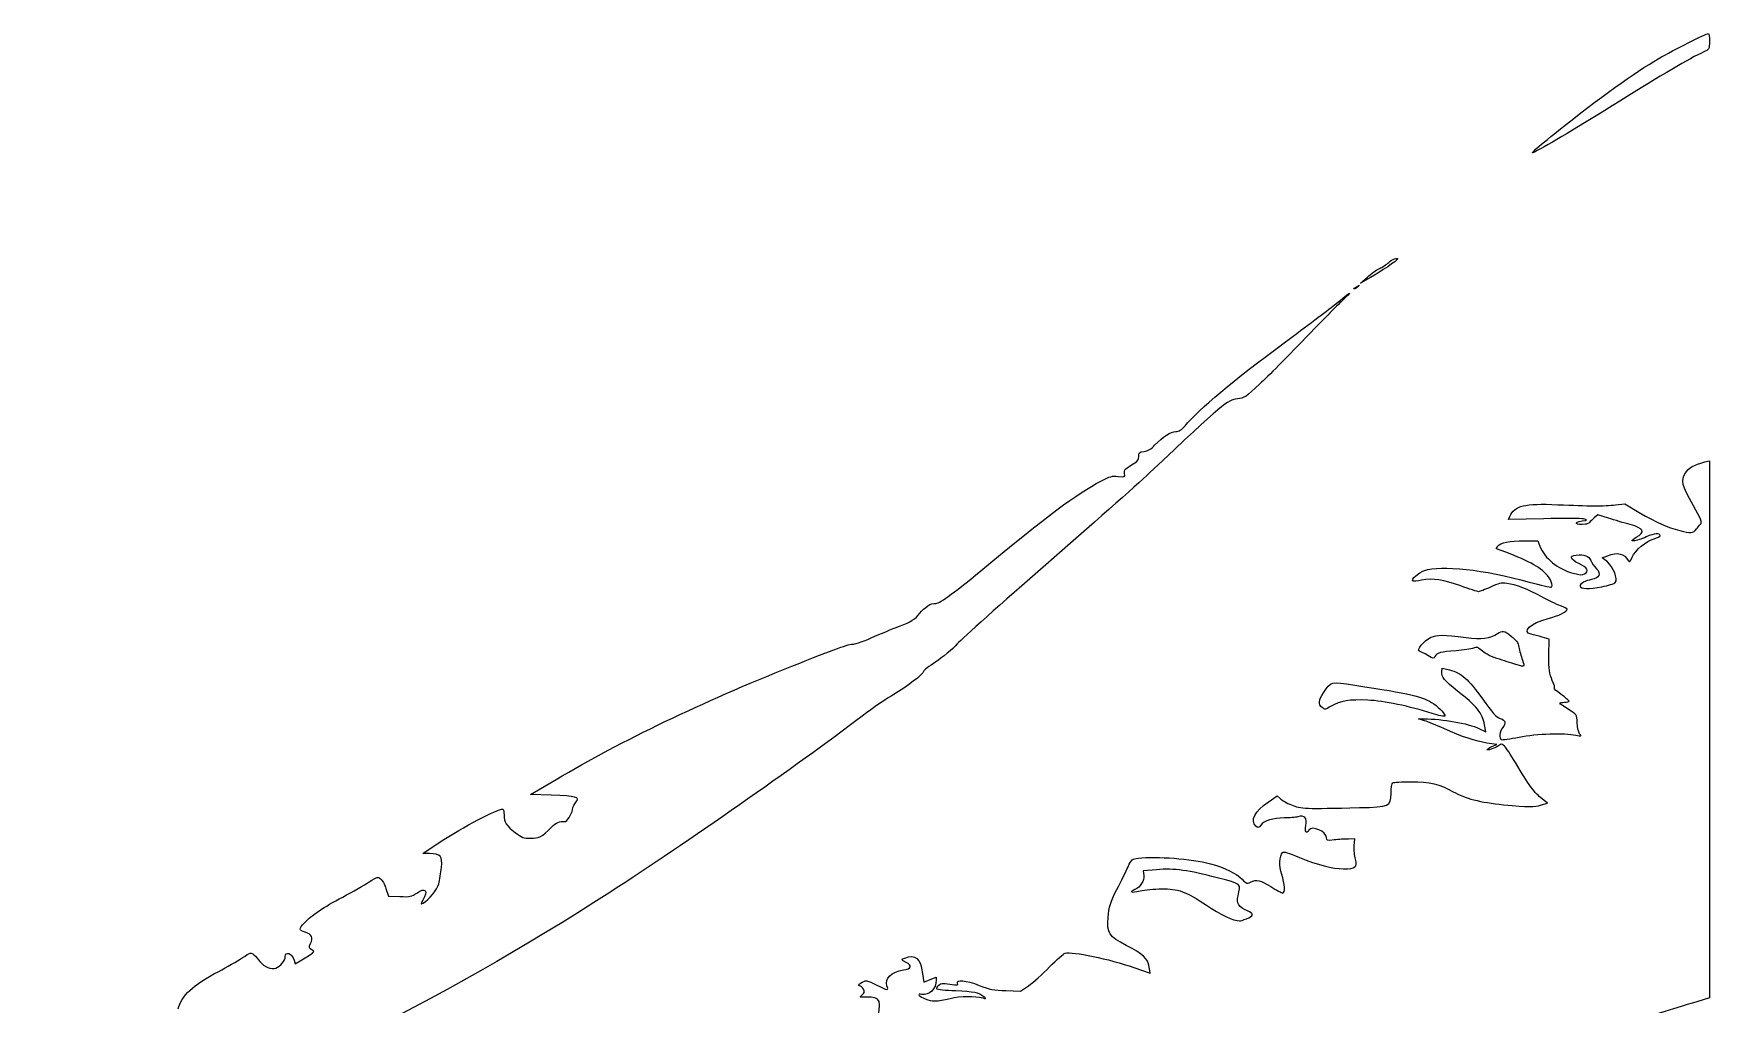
# Model space of a CAD drawing. Extents: x 0 to 500, y 0 to 193.
# Drawn here: x 399.1 to 500, y 59 to 117.5 of the extents above; entities that cross this region are included whole.
import ezdxf

# ---------------------------------------------------------------- set-up
doc = ezdxf.new("R2010")
doc.units = 0
doc.layers.add('Layer_1', color=7, linetype='CONTINUOUS')

msp = doc.modelspace()

# ---------------------------------------------------------------- linework, layer by layer
at = {"layer": 'Layer_1', "color": 7}
for points in [[(490.943996, 111.689053)], [(478.599503, 102.149293)], [(488.423923, 79.499223)], [(483.319623, 76.570913)], [(472.130203, 64.205303)]]:
    msp.add_lwpolyline(points, close=True, dxfattribs=at)
for points in [[(479.595323, 102.807113), (478.999423, 102.465973), (479.416413, 102.846933)], [(499.731036, 91.709353), (500.006206, 91.782253), (500.005206, 75.613103), (500.004206, 59.443953), (499.296356, 59.233123)], [(494.354056, 89.126223), (494.903866, 89.183823), (495.781056, 88.672683)], [(490.032143, 88.296983), (487.906613, 88.242583), (487.989813, 88.425973)], [(493.930226, 88.323513), (493.287826, 88.530163), (493.075136, 88.347003)], [(488.876773, 86.963613), (489.679433, 86.963613), (489.802413, 86.638273)], [(493.859336, 85.688663), (493.549086, 85.935093), (493.877656, 86.066593)], [(490.338713, 80.043233), (490.347713, 81.045693), (489.935473, 81.167893)], [(483.891203, 79.077423), (483.925103, 79.295693), (484.356063, 79.191763)], [(482.854953, 76.133053), (482.498113, 76.241213), (482.827423, 76.242213)], [(486.131963, 75.662243), (486.536693, 75.470703), (486.465293, 75.894113)], [(486.906503, 74.574703), (487.198563, 74.698273), (486.612053, 74.785973)], [(430.314023, 71.654583), (429.040823, 71.692883), (430.577593, 72.599913)], [(473.445313, 71.235403), (473.991913, 71.610853), (474.161163, 71.442343)], [(489.886603, 71.061363), (490.249843, 71.169653), (489.842363, 71.507663)], [(422.968203, 68.136383), (422.564413, 68.140383), (423.552333, 68.791533)], [(478.624283, 68.592103), (478.656183, 69.013123), (478.271993, 69.011123)], [(466.715433, 67.163553), (465.921463, 67.099053), (465.956363, 66.818453)], [(420.338053, 66.026313), (420.483293, 65.568493), (421.170363, 65.545593)], [(414.812543, 61.710623), (414.880843, 61.489783), (415.483723, 61.861323)], [(452.643503, 60.915883), (452.722403, 60.397013), (453.093483, 60.549693), (453.464553, 60.702373), (453.463553, 60.532723)], [(465.361323, 61.270913), (466.336443, 60.927433), (466.283443, 61.311823)], [(457.660243, 59.880223), (458.530393, 59.845123), (459.022563, 60.180643)]]:
    msp.add_lwpolyline(points, dxfattribs=at)
for points in [[(496.924046, 115.985783), (497.874446, 116.541103), (499.789856, 117.506803), (499.940896, 117.506803)], [(500.003196, 117.028373), (500.002196, 116.569643), (499.986596, 116.543063), (499.632076, 116.382973)], [(499.940896, 117.506803), (499.975896, 117.506803), (500.003996, 117.291513), (500.003196, 117.028373)], [(499.632076, 116.382973), (498.878166, 116.042553), (496.990006, 114.936773), (494.607306, 113.440303)], [(490.944016, 111.689053), (493.339176, 113.596203), (495.536766, 115.175203), (496.924046, 115.985783)], [(494.607306, 113.440303), (492.111076, 111.872533), (490.353553, 110.823263), (489.466923, 110.371423)], [(489.466923, 110.371423), (489.112713, 110.190903), (489.530223, 110.563313), (490.943996, 111.689053)], [(481.234023, 103.923793), (481.234023, 103.859293), (480.187633, 103.146193), (479.595323, 102.807113)], [(480.697683, 103.723343), (480.906033, 103.919873), (481.234023, 104.042453), (481.234023, 103.923793)], [(479.416413, 102.846933), (479.645753, 103.056463), (479.971983, 103.286673), (480.141383, 103.358503)], [(480.141383, 103.358503), (480.310763, 103.430303), (480.561103, 103.594523), (480.697683, 103.723343)], [(477.425653, 101.164383), (478.535993, 102.052533), (478.596583, 102.081343), (477.837613, 101.360193)], [(478.833053, 102.254353), (478.689653, 102.126843), (478.599503, 102.086283), (478.599503, 102.149293)], [(478.599563, 102.149293), (478.599563, 102.165193), (478.685963, 102.225493), (478.791653, 102.283253)], [(478.791653, 102.283253), (478.965763, 102.378453), (478.969643, 102.375753), (478.833053, 102.254353)], [(474.486093, 98.944453), (475.681783, 99.828593), (477.004583, 100.827563), (477.425653, 101.164383)], [(477.837613, 101.360193), (477.463553, 101.004763), (476.412363, 99.936903), (475.501623, 98.987163)], [(468.437753, 93.886893), (469.317943, 94.934303), (471.267403, 96.564413), (474.486093, 98.944453)], [(475.501623, 98.987163), (474.590893, 98.037423), (473.439603, 96.877873), (472.943213, 96.410373)], [(472.943213, 96.410373), (472.106033, 95.621943), (472.008643, 95.556803), (471.598533, 95.511073)], [(471.598533, 95.511073), (470.974513, 95.441473), (470.798613, 95.293533), (466.307203, 91.059873)], [(467.877753, 93.547723), (468.086933, 93.547723), (468.220913, 93.628823), (468.437753, 93.886893)], [(466.608303, 92.714993), (467.104153, 93.238183), (467.576013, 93.547723), (467.877753, 93.547723)], [(465.412853, 91.652373), (465.570273, 91.741173), (465.648883, 91.871883), (465.648883, 92.044693)], [(465.648883, 92.044693), (465.648883, 92.271163), (465.690283, 92.309563), (465.977133, 92.349573)], [(465.977133, 92.349573), (466.202263, 92.380973), (466.400533, 92.495763), (466.608303, 92.714993)], [(466.307203, 91.059873), (465.503223, 90.302033), (462.692243, 87.810043), (460.060553, 85.522123)], [(463.372093, 90.556373), (463.935313, 90.851733), (464.049833, 90.882763), (464.423073, 90.841143)], [(464.423073, 90.841143), (464.834363, 90.795243), (464.841113, 90.798443), (464.795473, 91.015263)], [(464.795473, 91.015263), (464.749073, 91.235773), (464.838873, 91.328433), (465.412853, 91.652373)], [(499.044466, 89.075323), (498.340926, 90.330563), (498.275466, 90.597853), (498.561186, 91.048293)], [(498.561186, 91.048293), (498.771786, 91.380313), (499.020856, 91.521053), (499.731036, 91.709353)], [(456.148593, 85.166583), (460.182783, 88.502503), (461.902623, 89.785753), (463.372093, 90.556373)], [(487.989813, 88.425973), (488.290323, 89.088553), (488.854023, 89.228083), (490.870336, 89.139023)], [(490.870336, 89.139023), (492.752046, 89.055923), (493.650956, 89.052623), (494.354056, 89.126223)], [(499.472226, 87.965353), (499.572796, 88.062253), (499.485926, 88.287703), (499.044466, 89.075323)], [(492.424486, 88.282183), (492.272126, 88.321683), (491.245936, 88.328083), (490.032143, 88.296983)], [(492.541896, 87.956903), (491.950336, 87.898103), (491.770766, 88.084603), (492.342186, 88.164303)], [(492.342186, 88.164303), (492.687136, 88.212403), (492.688126, 88.213803), (492.424486, 88.282183)], [(492.784516, 88.068543), (492.741616, 88.016143), (492.632456, 87.965893), (492.541896, 87.956903)], [(493.075136, 88.347003), (492.958166, 88.246263), (492.827376, 88.120953), (492.784516, 88.068543)], [(495.231246, 87.941953), (494.869016, 88.038153), (494.283556, 88.209863), (493.930226, 88.323513)], [(495.603156, 87.175233), (496.166826, 87.503393), (496.060976, 87.721593), (495.231246, 87.941953)], [(495.781056, 88.672683), (496.856626, 88.045933), (497.460536, 87.774123), (498.214586, 87.577383)], [(499.222156, 87.675783), (499.290256, 87.768183), (499.402796, 87.898503), (499.472226, 87.965353)], [(487.261763, 86.642803), (487.427893, 86.859283), (487.953123, 86.963613), (488.876773, 86.963613)], [(495.463556, 86.963543), (495.271696, 86.963543), (495.291746, 86.993943), (495.603156, 87.175233)], [(495.348956, 85.970793), (495.531286, 86.394313), (496.187486, 86.946173), (496.679026, 87.089403)], [(496.201686, 87.201013), (495.918926, 87.070403), (495.586766, 86.963543), (495.463556, 86.963543)], [(497.042446, 87.273213), (497.042446, 87.453763), (496.681746, 87.422813), (496.201686, 87.201013)], [(496.679026, 87.089403), (496.878906, 87.147603), (497.042446, 87.230353), (497.042446, 87.273213)], [(498.214586, 87.577383), (498.856656, 87.409853), (499.039286, 87.427693), (499.222156, 87.675783)], [(487.181763, 86.478623), (487.161763, 86.485623), (487.197763, 86.559423), (487.261763, 86.642803)], [(490.143693, 84.999833), (489.708813, 85.458093), (488.757663, 85.932973), (487.181763, 86.478623)], [(489.802413, 86.638273), (490.077473, 85.910523), (490.881046, 85.259833), (491.810316, 85.012343)], [(492.151496, 85.588723), (491.610336, 85.848373), (491.537966, 86.065183), (491.977896, 86.108793)], [(491.977896, 86.108793), (492.477216, 86.158293), (492.746306, 86.057193), (492.856566, 85.778713)], [(492.856566, 85.778713), (492.914266, 85.632893), (493.070856, 85.406533), (493.204456, 85.275683)], [(493.877656, 86.066593), (494.463456, 86.301043), (494.885236, 86.202463), (495.116426, 85.777073)], [(495.116426, 85.777073), (495.185426, 85.650033), (495.225056, 85.682973), (495.348956, 85.970793)], [(453.396643, 83.189353), (453.588853, 83.137953), (454.400663, 83.721193), (456.148593, 85.166583)], [(460.060553, 85.522123), (457.428873, 83.234203), (455.028703, 81.090783), (454.726843, 80.758993)], [(482.149533, 84.540153), (482.018893, 84.631253), (482.474853, 85.043573), (482.849923, 85.173523)], [(482.849923, 85.173523), (483.849853, 85.519933), (486.428783, 85.237723), (489.161343, 84.482963)], [(490.486283, 84.182483), (490.633263, 84.245883), (490.454483, 84.672293), (490.143693, 84.999833)], [(491.810316, 85.012343), (492.223146, 84.902403), (492.351436, 84.894853), (492.485796, 84.972643)], [(492.485796, 84.972643), (492.777736, 85.141603), (492.670156, 85.339873), (492.151496, 85.588723)], [(493.204456, 85.275683), (493.504206, 84.982123), (493.380866, 84.715153), (492.907436, 84.632743)], [(494.338706, 84.454533), (494.513436, 84.647703), (494.220536, 85.401783), (493.859336, 85.688663)], [(482.677893, 84.593453), (482.415843, 84.544253), (482.178083, 84.520253), (482.149533, 84.540153)], [(485.037493, 84.247173), (483.981993, 84.635433), (483.375473, 84.724443), (482.677893, 84.593453)], [(486.104963, 83.901643), (486.034463, 83.901643), (485.554123, 84.057133), (485.037493, 84.247173)], [(486.818723, 84.176673), (486.496633, 84.025413), (486.175443, 83.901643), (486.104963, 83.901643)], [(487.799123, 84.400063), (487.461533, 84.444263), (487.319533, 84.411863), (486.818723, 84.176673)], [(489.907443, 83.595563), (489.095113, 84.049443), (488.373033, 84.324973), (487.799123, 84.400063)], [(489.161343, 84.482963), (489.839113, 84.295743), (490.435333, 84.160523), (490.486283, 84.182483)], [(492.907436, 84.632743), (492.548376, 84.570243), (492.212596, 84.380623), (492.212596, 84.240343)], [(492.212596, 84.240343), (492.212596, 84.069983), (492.795086, 84.049243), (493.522946, 84.193643)], [(493.522946, 84.193643), (493.911576, 84.270743), (494.278676, 84.388173), (494.338706, 84.454533)], [(452.476563, 82.601163), (452.736733, 82.952903), (453.192183, 83.244053), (453.396643, 83.189353)], [(491.032586, 83.050153), (490.806173, 83.130853), (490.299863, 83.376303), (489.907443, 83.595563)], [(490.292983, 82.287343), (490.912766, 82.448543), (491.444216, 82.704473), (491.444216, 82.841743)], [(491.444216, 82.841743), (491.444216, 82.875643), (491.258976, 82.969433), (491.032586, 83.050153)], [(449.776503, 81.215253), (450.374343, 81.477113), (451.065893, 81.762173), (451.313283, 81.848703)], [(451.313283, 81.848703), (451.896093, 82.052583), (452.231073, 82.269253), (452.476563, 82.601163)], [(489.276263, 81.337973), (488.648083, 81.459713), (489.241563, 82.013883), (490.292983, 82.287343)], [(444.769873, 79.417123), (447.420873, 80.476033), (448.209753, 80.758703), (448.482953, 80.747573)], [(448.482953, 80.747573), (448.596563, 80.742573), (449.178673, 80.953393), (449.776503, 81.215253)], [(454.726843, 80.758993), (454.424973, 80.427193), (453.844563, 79.938953), (453.437053, 79.674013)], [(482.548023, 80.317323), (482.331763, 80.367623), (482.836343, 80.975513), (483.241743, 81.153123)], [(483.241743, 81.153123), (483.626393, 81.321643), (483.939033, 81.319653), (485.367273, 81.139623)], [(485.367273, 81.139623), (486.249983, 81.028363), (486.821503, 81.099623), (487.243223, 81.373643)], [(487.243223, 81.373643), (487.567143, 81.584093), (487.626383, 81.573733), (488.073833, 81.228353)], [(488.073833, 81.228353), (488.361543, 81.006253), (488.481483, 80.831913), (488.534613, 80.558543)], [(489.935473, 81.167893), (489.708763, 81.235093), (489.412113, 81.311633), (489.276263, 81.337973)], [(483.047253, 80.062653), (482.846533, 80.185553), (482.621873, 80.300153), (482.548023, 80.317323)], [(483.483123, 79.995053), (483.415123, 79.845533), (483.397423, 79.848283), (483.047253, 80.062653)], [(484.750013, 80.344263), (483.823753, 80.284363), (483.584823, 80.218513), (483.483123, 79.995053)], [(485.797543, 80.496573), (485.672353, 80.441973), (485.200963, 80.373413), (484.750013, 80.344263)], [(486.333753, 80.326163), (486.055873, 80.569033), (486.002533, 80.585983), (485.797543, 80.496573)], [(487.368473, 79.829973), (486.914103, 79.971713), (486.526863, 80.157393), (486.333753, 80.326163)], [(488.423923, 79.499253), (488.242803, 79.556553), (487.767853, 79.705403), (487.368473, 79.829973)], [(488.745233, 79.787083), (488.897133, 79.347293), (488.898903, 79.348883), (488.423923, 79.499223)], [(488.534613, 80.558543), (488.574113, 80.355273), (488.668893, 80.008123), (488.745233, 79.787083)], [(490.546143, 78.562333), (490.373843, 78.943123), (490.331503, 79.245343), (490.338713, 80.043233)], [(430.577593, 72.599913), (434.586583, 74.966113), (439.325523, 77.242433), (444.769873, 79.417123)], [(452.696103, 79.101793), (452.696103, 78.943083), (451.654503, 78.131673), (450.910083, 77.710463)], [(453.437053, 79.674013), (453.029533, 79.409073), (452.696103, 79.151573), (452.696103, 79.101793)], [(484.835703, 77.915983), (484.068283, 78.506523), (483.845173, 78.780873), (483.891203, 79.077423)], [(484.356063, 79.191763), (485.058423, 79.022383), (485.504743, 78.630673), (486.336793, 77.453373)], [(450.910083, 77.710463), (450.514373, 77.486583), (449.660533, 76.902213), (449.012653, 76.411873)], [(476.693813, 76.923953), (476.446373, 77.114643), (476.469893, 77.365603), (476.777413, 77.816003)], [(476.777413, 77.816003), (477.258293, 78.520243), (477.150813, 78.494223), (478.654423, 78.270603)], [(478.654423, 78.270603), (482.011423, 77.771353), (482.721713, 77.602853), (483.411313, 77.142053)], [(486.465293, 75.894113), (486.350463, 76.575463), (485.979323, 77.035953), (484.835703, 77.915983)], [(490.666223, 78.083893), (490.719223, 78.083893), (490.665223, 78.299193), (490.546143, 78.562333)], [(491.061926, 77.725733), (490.791263, 77.922723), (490.613193, 78.083893), (490.666223, 78.083893)], [(491.554046, 77.304703), (491.554046, 77.339303), (491.332596, 77.528733), (491.061926, 77.725733)], [(477.241223, 77.010353), (476.888903, 76.794643), (476.866223, 76.791053), (476.693813, 76.923953)], [(479.447203, 77.369633), (478.365163, 77.421733), (477.749343, 77.321433), (477.241223, 77.010353)], [(483.319643, 76.570873), (481.953083, 77.002473), (480.394323, 77.323993), (479.447203, 77.369633)], [(483.411313, 77.142053), (483.790223, 76.888863), (484.126833, 76.511013), (484.067233, 76.405783)], [(486.336793, 77.453373), (486.931753, 76.611523), (487.177523, 76.338693), (487.410283, 76.261693)], [(491.515836, 76.815823), (491.233996, 76.987023), (491.003816, 77.152923), (491.004306, 77.184503)], [(491.004306, 77.184503), (491.004306, 77.216103), (491.128686, 77.241903), (491.279616, 77.241903)], [(491.279616, 77.241903), (491.430546, 77.241903), (491.554046, 77.270203), (491.554046, 77.304703)], [(492.041656, 76.012053), (492.028456, 76.498763), (492.022256, 76.508223), (491.515836, 76.815823)], [(449.012653, 76.411873), (444.921173, 73.315293), (438.469253, 68.809563), (433.815783, 65.799033)], [(482.827423, 76.242213), (483.929513, 76.247213), (485.465673, 75.977563), (486.131963, 75.662243)], [(484.007533, 75.665883), (483.569873, 75.863343), (483.051213, 76.073573), (482.854953, 76.133053)], [(484.067233, 76.405783), (484.048533, 76.372683), (483.712053, 76.446983), (483.319623, 76.570913)], [(486.612053, 74.785973), (485.934193, 74.887353), (485.133823, 75.157753), (484.007533, 75.665883)], [(487.547493, 75.710883), (487.375473, 75.501033), (487.329613, 75.053913), (487.473693, 74.991803)], [(487.410283, 76.261693), (487.744943, 76.150973), (487.783003, 75.998193), (487.547493, 75.710883)], [(492.188456, 75.352713), (492.115056, 75.444513), (492.049026, 75.741183), (492.041656, 76.012053)], [(487.663793, 74.608163), (487.524023, 74.741453), (487.496983, 74.743073), (487.310433, 74.629363)], [(487.473693, 74.991803), (487.523693, 74.970203), (488.005303, 75.039903), (488.543943, 75.146493)], [(488.543943, 75.146493), (489.603503, 75.356233), (491.273286, 75.413143), (491.965396, 75.263113)], [(491.965396, 75.263113), (492.310626, 75.188313), (492.317646, 75.191113), (492.188456, 75.352713)], [(487.310433, 74.629363), (487.030323, 74.458663), (486.614463, 74.315403), (486.614463, 74.389613)], [(486.614463, 74.389613), (486.614463, 74.423413), (486.745883, 74.506733), (486.906503, 74.574703)], [(488.322363, 73.614033), (488.043383, 74.081413), (487.747033, 74.528773), (487.663793, 74.608163)], [(489.842363, 71.507663), (489.412663, 71.864093), (489.147803, 72.231133), (488.322363, 73.614033)], [(431.770343, 71.228643), (432.053863, 71.530403), (431.780343, 71.610513), (430.314023, 71.654583)], [(478.943083, 70.899153), (480.762983, 70.943353), (480.817993, 70.967953), (480.837413, 71.746393)], [(480.837413, 71.746393), (480.845413, 72.067783), (480.893213, 72.359373), (480.943513, 72.394373)], [(480.943513, 72.394373), (480.993813, 72.429373), (481.487733, 72.457473), (482.041003, 72.456873)], [(482.041003, 72.456873), (483.171633, 72.455873), (483.769713, 72.313783), (484.574983, 71.856053)], [(484.574983, 71.856053), (485.284713, 71.452633), (486.203643, 71.216303), (487.602393, 71.077463)], [(423.552333, 68.791533), (425.020343, 69.759113), (427.013623, 70.812533), (427.376463, 70.812533)], [(427.376463, 70.812533), (427.416463, 70.812533), (427.449163, 70.659773), (427.449163, 70.473043)], [(431.096593, 70.056663), (431.229283, 70.042563), (431.527173, 70.506613), (431.564313, 70.785303)], [(431.564313, 70.785303), (431.583413, 70.928903), (431.676163, 71.128413), (431.770343, 71.228643)], [(472.705713, 69.787723), (472.347833, 70.129033), (472.625313, 70.672163), (473.445313, 71.235403)], [(474.161163, 71.442343), (474.254263, 71.349643), (474.562783, 71.178573), (474.846763, 71.062153)], [(474.846763, 71.062153), (475.413293, 70.829903), (475.670053, 70.819693), (478.943083, 70.899153)], [(487.602393, 71.077463), (489.140913, 70.924753), (489.421883, 70.922763), (489.886603, 71.061363)], [(427.449163, 70.473043), (427.449163, 70.015013), (427.580253, 69.804353), (428.118723, 69.396963)], [(429.043283, 69.051903), (429.552253, 69.051903), (429.699883, 69.130403), (430.302353, 69.721713)], [(430.302353, 69.721713), (430.592093, 70.006053), (430.789573, 70.089343), (431.096593, 70.056663)], [(472.996033, 69.846123), (472.857603, 69.665753), (472.837743, 69.661753), (472.705713, 69.787723)], [(474.412063, 70.276313), (473.747523, 70.276313), (473.198073, 70.109393), (472.996033, 69.846123)], [(475.237683, 70.348713), (475.087493, 70.308913), (474.715973, 70.276313), (474.412063, 70.276313)], [(475.702673, 69.816513), (475.792473, 70.288353), (475.645273, 70.456783), (475.237683, 70.348713)], [(475.896763, 69.549093), (475.754013, 69.289683), (475.633943, 69.455093), (475.702673, 69.816513)], [(476.954763, 69.092553), (476.954763, 69.461803), (476.060963, 69.847493), (475.896763, 69.549093)], [(428.118723, 69.396963), (428.522473, 69.091503), (428.628583, 69.051903), (429.043283, 69.051903)], [(477.421283, 68.952823), (476.972943, 68.898823), (476.954763, 68.904223), (476.954763, 69.092553)], [(478.271993, 69.011123), (478.060683, 69.010123), (477.677863, 68.983723), (477.421283, 68.952823)], [(423.681023, 67.296963), (423.748523, 67.978043), (423.618923, 68.130683), (422.968203, 68.136383)], [(465.006883, 67.338953), (465.211993, 67.783263), (465.244973, 67.810643), (465.628103, 67.854813)], [(465.628103, 67.854813), (466.744473, 67.983543), (468.791383, 67.825113), (469.963613, 67.519263)], [(474.258053, 66.879903), (474.091563, 67.380513), (474.115103, 67.977833), (474.309953, 68.197713)], [(474.309953, 68.197713), (474.372353, 68.268113), (474.641663, 68.190713), (475.323253, 67.906653)], [(475.323253, 67.906653), (476.422843, 67.448363), (477.319133, 67.214213), (477.973823, 67.214213)], [(477.973823, 67.214213), (478.694263, 67.214213), (478.831923, 67.322973), (478.700483, 67.788333)], [(478.700483, 67.788333), (478.640983, 67.998843), (478.606783, 68.360543), (478.624283, 68.592103)], [(419.337343, 66.426363), (419.814373, 66.736263), (419.851833, 66.746893), (420.017503, 66.619233)], [(420.017503, 66.619233), (420.113903, 66.544933), (420.258173, 66.278113), (420.338053, 66.026313)], [(423.512593, 66.316573), (423.573593, 66.536633), (423.649383, 66.977813), (423.681023, 67.296963)], [(464.330333, 65.963273), (464.583303, 66.461833), (464.887753, 67.080883), (465.006883, 67.338953)], [(465.956363, 66.818453), (465.995563, 66.503543), (465.749653, 66.111763), (465.423753, 65.969823)], [(470.366843, 66.681713), (468.686793, 67.132833), (467.791283, 67.251003), (466.715433, 67.163553)], [(469.963613, 67.519263), (470.791233, 67.303313), (471.545343, 66.937093), (471.872673, 66.592163)], [(471.627063, 65.583403), (471.802283, 66.349113), (471.889883, 66.272763), (470.366843, 66.681713)], [(471.872673, 66.592163), (472.133303, 66.317503), (472.164753, 66.306403), (472.381643, 66.412353)], [(472.381643, 66.412353), (472.754153, 66.594303), (472.964923, 66.547883), (473.606793, 66.142523)], [(474.321453, 65.759773), (474.483143, 65.759773), (474.452913, 66.293953), (474.258053, 66.879903)], [(433.815783, 65.799033), (423.567983, 59.169303), (413.020323, 53.979823), (399.125563, 48.731313)], [(417.734823, 65.516133), (418.338553, 65.836373), (419.059683, 66.245983), (419.337343, 66.426363)], [(421.170363, 65.545593), (421.810483, 65.524293), (421.880343, 65.538593), (422.192823, 65.756653)], [(422.192823, 65.756653), (422.711643, 66.118453), (422.905003, 65.895003), (422.564653, 65.326953)], [(422.573653, 65.152773), (422.951183, 65.371273), (423.407293, 65.936613), (423.512593, 66.316573)], [(463.809603, 64.287753), (463.860303, 64.928983), (463.946823, 65.207483), (464.330333, 65.963273)], [(465.423753, 65.969823), (465.049293, 65.806743), (465.188133, 65.770123), (465.729073, 65.889323)], [(465.729073, 65.889323), (466.015853, 65.952523), (466.596253, 66.007383), (467.018863, 66.011263)], [(467.018863, 66.011263), (468.027363, 66.020263), (468.484473, 65.853233), (469.725923, 65.020383)], [(472.193033, 64.681263), (471.674543, 64.904723), (471.525953, 65.141593), (471.627063, 65.583403)], [(473.606793, 66.142523), (473.940113, 65.932013), (474.261713, 65.759773), (474.321453, 65.759773)], [(415.440183, 63.969413), (415.895733, 64.445413), (416.558453, 64.892133), (417.734823, 65.516133)], [(422.564653, 65.326953), (422.414783, 65.076833), (422.415613, 65.061163), (422.573653, 65.152773)], [(469.725923, 65.020383), (470.540973, 64.473583), (471.366383, 64.083513), (471.722013, 64.077083)], [(472.130233, 64.205233), (472.584063, 64.392183), (472.599123, 64.506243), (472.193033, 64.681263)], [(415.479383, 63.400713), (415.082533, 63.523213), (415.077883, 63.590783), (415.440183, 63.969413)], [(464.904973, 62.608413), (463.847663, 63.155013), (463.733883, 63.329453), (463.809603, 64.287753)], [(471.722013, 64.077083), (471.773113, 64.076213), (471.956753, 64.133883), (472.130203, 64.205303)], [(415.807313, 62.722223), (415.977433, 63.081703), (415.883513, 63.275953), (415.479383, 63.400713)], [(415.880813, 62.337813), (415.698323, 62.430913), (415.689993, 62.474403), (415.807313, 62.722223)], [(466.283443, 61.311823), (466.216743, 61.796203), (465.900213, 62.093883), (464.904973, 62.608413)], [(410.270553, 61.040703), (410.753533, 61.296733), (411.388393, 61.661793), (411.681353, 61.851943)], [(411.681353, 61.851943), (412.213563, 62.197383), (412.214143, 62.197533), (412.394843, 62.035143)], [(412.394843, 62.035143), (412.494343, 61.945743), (412.657413, 61.768463), (412.757293, 61.641153)], [(412.757293, 61.641153), (413.020173, 61.306053), (413.434103, 61.133663), (413.719783, 61.240283)], [(413.719783, 61.240283), (413.980243, 61.337483), (414.277133, 61.701733), (414.277133, 61.924073)], [(414.277133, 61.924073), (414.277133, 62.286603), (414.684593, 62.124163), (414.812543, 61.710623)], [(415.483723, 61.861323), (416.049693, 62.210113), (416.074003, 62.239293), (415.880813, 62.337813)], [(451.647923, 61.584653), (451.338573, 61.756673), (451.338013, 61.758543), (451.569923, 61.845123)], [(451.501323, 61.130483), (451.966953, 61.201783), (452.023173, 61.375993), (451.647923, 61.584653)], [(451.569923, 61.845123), (452.219323, 62.087493), (452.502633, 61.842123), (452.643503, 60.915883)], [(460.287133, 61.306023), (460.711953, 61.740463), (461.130803, 62.114983), (461.217913, 62.138293)], [(461.217913, 62.138293), (461.661013, 62.256863), (463.882413, 61.791843), (465.361323, 61.270913)], [(407.839893, 58.780813), (408.022283, 59.576243), (408.704503, 60.210533), (410.270553, 61.040703)], [(448.909173, 60.324793), (449.181213, 60.534413), (449.308033, 60.519563), (449.889643, 60.209963)], [(450.498703, 60.176863), (450.326173, 60.596383), (450.769933, 61.018463), (451.501323, 61.130483)], [(453.463553, 60.532723), (453.461553, 59.986253), (453.046383, 59.574073), (452.583003, 59.658573)], [(454.746163, 60.333863), (454.656663, 60.572563), (455.233123, 60.512173), (456.056383, 60.196603)], [(459.022563, 60.180643), (459.293263, 60.365163), (459.862323, 60.871593), (460.287133, 61.306023)], [(448.839973, 60.171693), (448.763573, 60.171693), (448.791873, 60.234393), (448.909173, 60.324793)], [(449.262123, 59.493323), (448.823153, 59.475223), (448.815433, 59.479023), (448.999843, 59.621123)], [(449.079643, 59.969613), (449.019043, 60.080763), (448.911193, 60.171693), (448.839973, 60.171693)], [(448.999843, 59.621123), (449.150113, 59.736923), (449.166803, 59.809793), (449.079643, 59.969613)], [(449.842213, 57.798663), (450.214323, 59.300723), (450.136083, 59.529293), (449.262123, 59.493323)], [(449.889643, 60.209963), (450.512493, 59.878413), (450.623933, 59.872363), (450.498703, 60.176863)], [(452.583003, 59.658573), (452.287903, 59.712373), (452.425223, 59.536773), (452.798503, 59.383013)], [(453.498833, 59.983353), (453.478133, 60.027153), (453.530033, 60.128643), (453.614153, 60.208863)], [(454.625453, 59.863383), (454.020443, 59.885783), (453.519743, 59.939083), (453.498833, 59.983353)], [(453.614153, 60.208863), (453.750593, 60.338993), (453.822833, 60.345833), (454.283623, 60.272263)], [(454.283623, 60.272263), (454.764673, 60.195463), (454.796443, 60.199763), (454.746163, 60.333863)], [(454.297693, 59.411513), (454.947393, 59.570253), (455.765163, 59.582163), (456.263283, 59.440113)], [(456.327183, 59.510813), (456.040293, 59.756613), (455.720813, 59.822803), (454.625453, 59.863383)], [(456.056383, 60.196603), (456.682803, 59.956473), (456.917333, 59.910213), (457.660243, 59.880223)], [(452.798503, 59.383013), (453.210113, 59.213443), (453.510423, 59.219163), (454.297693, 59.411513)], [(456.263283, 59.440113), (456.461153, 59.383713), (456.467463, 59.390713), (456.327183, 59.510813)], [(499.296356, 59.233123), (498.907036, 59.117163), (494.449576, 57.726453), (489.390883, 56.142663)]]:
    msp.add_open_spline(points, degree=3, dxfattribs=at)

doc.saveas('drawing.dxf')
